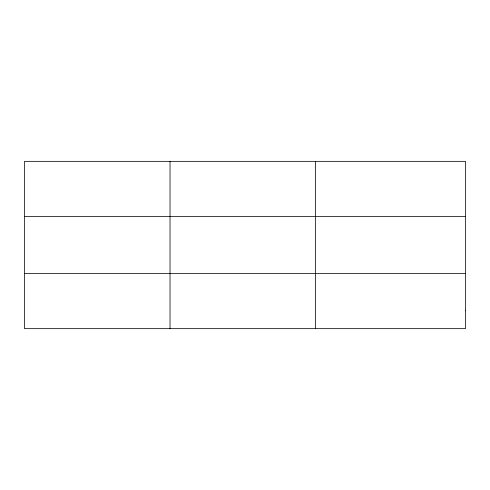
<?xml version="1.0" encoding="UTF-8"?>
<svg xmlns="http://www.w3.org/2000/svg" width="490" height="490" viewBox="0 0 490 490"><rect width="100%" height="100%" fill="white"/><g stroke="black" fill="none" stroke-linecap="round" stroke-linejoin="round"><path stroke-width="0.73" d="M170.03 161.345L170.03 328.655M315.56 161.345L315.56 328.655M24.5 216.556L465.5 216.556M24.5 273.445L465.5 273.445M465.5 310.25L465.5 328.655L24.5 328.655L24.5 161.345L465.5 161.345L465.5 310.25"/></g></svg>
